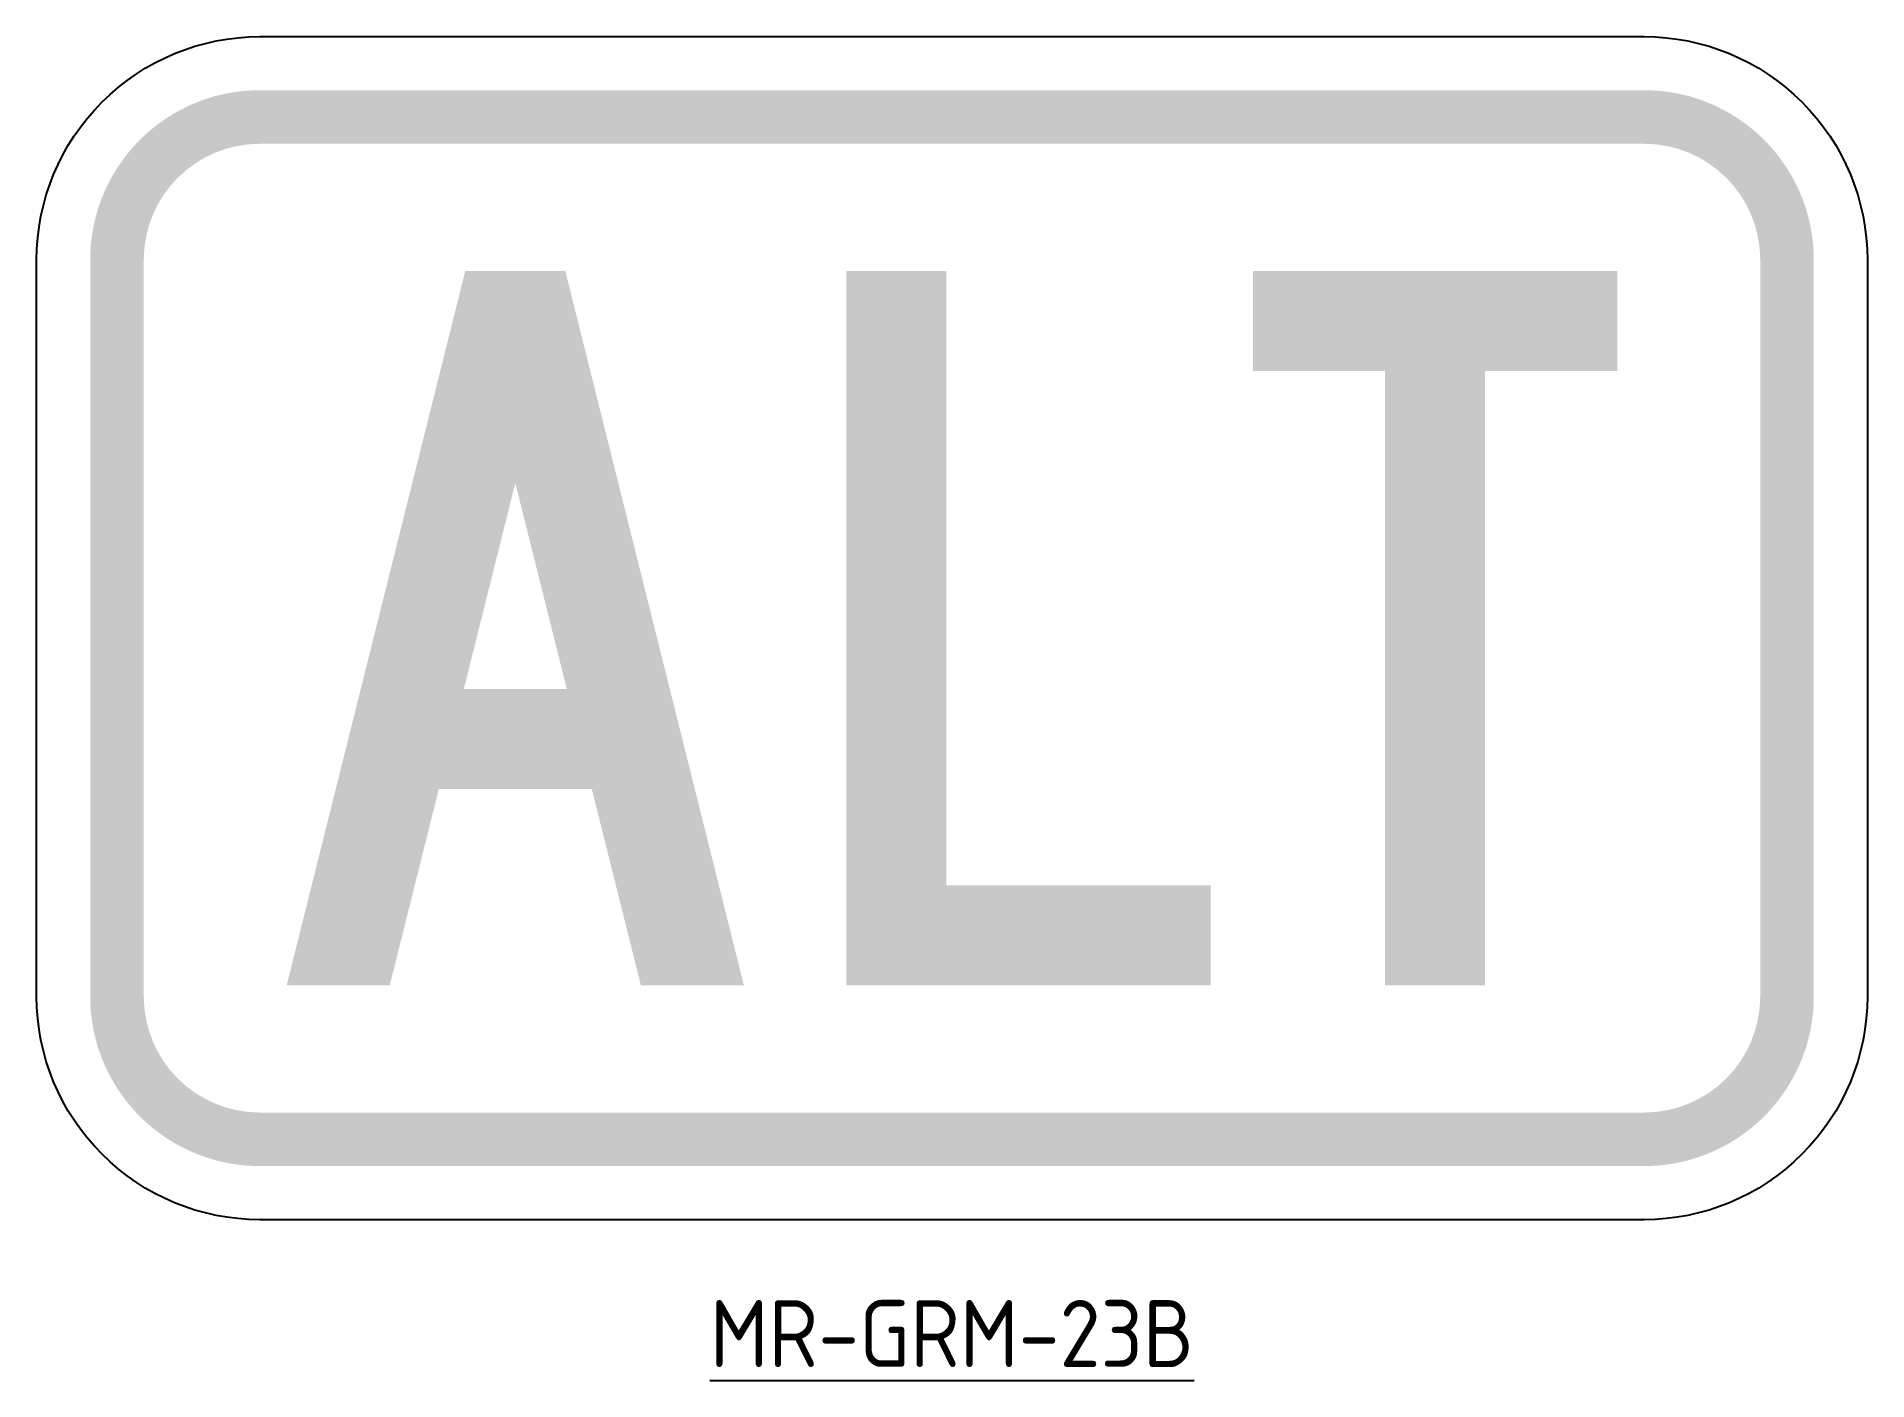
# Model space of a CAD drawing. Extents: x -41 to 41, y -7.2 to 53.
import ezdxf

# ---------------------------------------------------------------- set-up
doc = ezdxf.new("R2010")
doc.units = 0
doc.layers.add('_BLACK', color=7, linetype='Continuous', true_color=0x0a0a0a)
doc.layers.add('T35', color=3, linetype='Continuous')
doc.styles.add('T35', font='isocp2.shx', dxfattribs={"height": 3.5})

msp = doc.modelspace()

# ---------------------------------------------------------------- hatches: boundary and pattern name
at = {"layer": '_BLACK'}
h = msp.add_hatch(color=256, dxfattribs=at)
h.dxf.hatch_style = 1
edge = h.paths.add_edge_path(flags=16)
edge.add_arc((-31, 43), 5.2, 90, 180, ccw=False)
edge.add_line((-31, 48.2), (31, 48.2))
edge.add_arc((31, 43), 5.2, 0, 90, ccw=False)
edge.add_line((36.2, 43), (36.2, 10))
edge.add_arc((31, 10), 5.2, -90, 0, ccw=False)
edge.add_line((31, 4.8), (-31, 4.8))
edge.add_arc((-31, 10), 5.2, 180, 270, ccw=False)
edge.add_line((-36.2, 10), (-36.2, 43))
edge = h.paths.add_edge_path()
edge.add_arc((-31, 43), 7.6, 90, 180, ccw=False)
edge.add_line((-31, 50.6), (31, 50.6))
edge.add_arc((31, 43), 7.6, 0, 90, ccw=False)
edge.add_line((38.6, 43), (38.6, 10))
edge.add_arc((31, 10), 7.6, -90, 0, ccw=False)
edge.add_line((31, 2.4), (-31, 2.4))
edge.add_arc((-31, 10), 7.6, 180, 270, ccw=False)
edge.add_line((-38.6, 10), (-38.6, 43))
h = msp.add_hatch(color=256, dxfattribs=at)
h.dxf.hatch_style = 1
h.paths.add_polyline_path([(-0.26, 42.5), (-0.26, 14.98), (11.58, 14.98), (11.58, 10.5), (-4.74, 10.5), (-4.74, 42.5)])
h.paths.add_polyline_path([(13.48, 38.02), (13.48, 42.5), (29.8, 42.5), (29.8, 38.02), (23.88, 38.02), (23.88, 10.5), (19.4, 10.5), (19.4, 38.02)])
h.paths.add_polyline_path([(-21.862, 23.78), (-19.56, 32.988), (-17.258, 23.78)], flags=16)
h.paths.add_polyline_path([(-16.138, 19.3), (-13.938, 10.5), (-9.32, 10.5), (-17.32, 42.5), (-21.8, 42.5), (-29.8, 10.5), (-25.182, 10.5), (-22.982, 19.3)])

# ---------------------------------------------------------------- linework, layer by layer
msp.add_lwpolyline([(-41, 43, -0.414214), (-31, 53), (31, 53, -0.414214), (41, 43), (41, 10, -0.414214), (31, 0), (-31, 0, -0.414214), (-41, 10)], format="xyb", close=True)

# ---------------------------------------------------------------- texts
at = {"layer": 'T35', "insert": (0, -3.6), "char_height": 3, "attachment_point": 2, "style": 'T35'}
msp.add_mtext('{\\LMR-GRM-23B}', dxfattribs=at)

doc.saveas('drawing.dxf')
